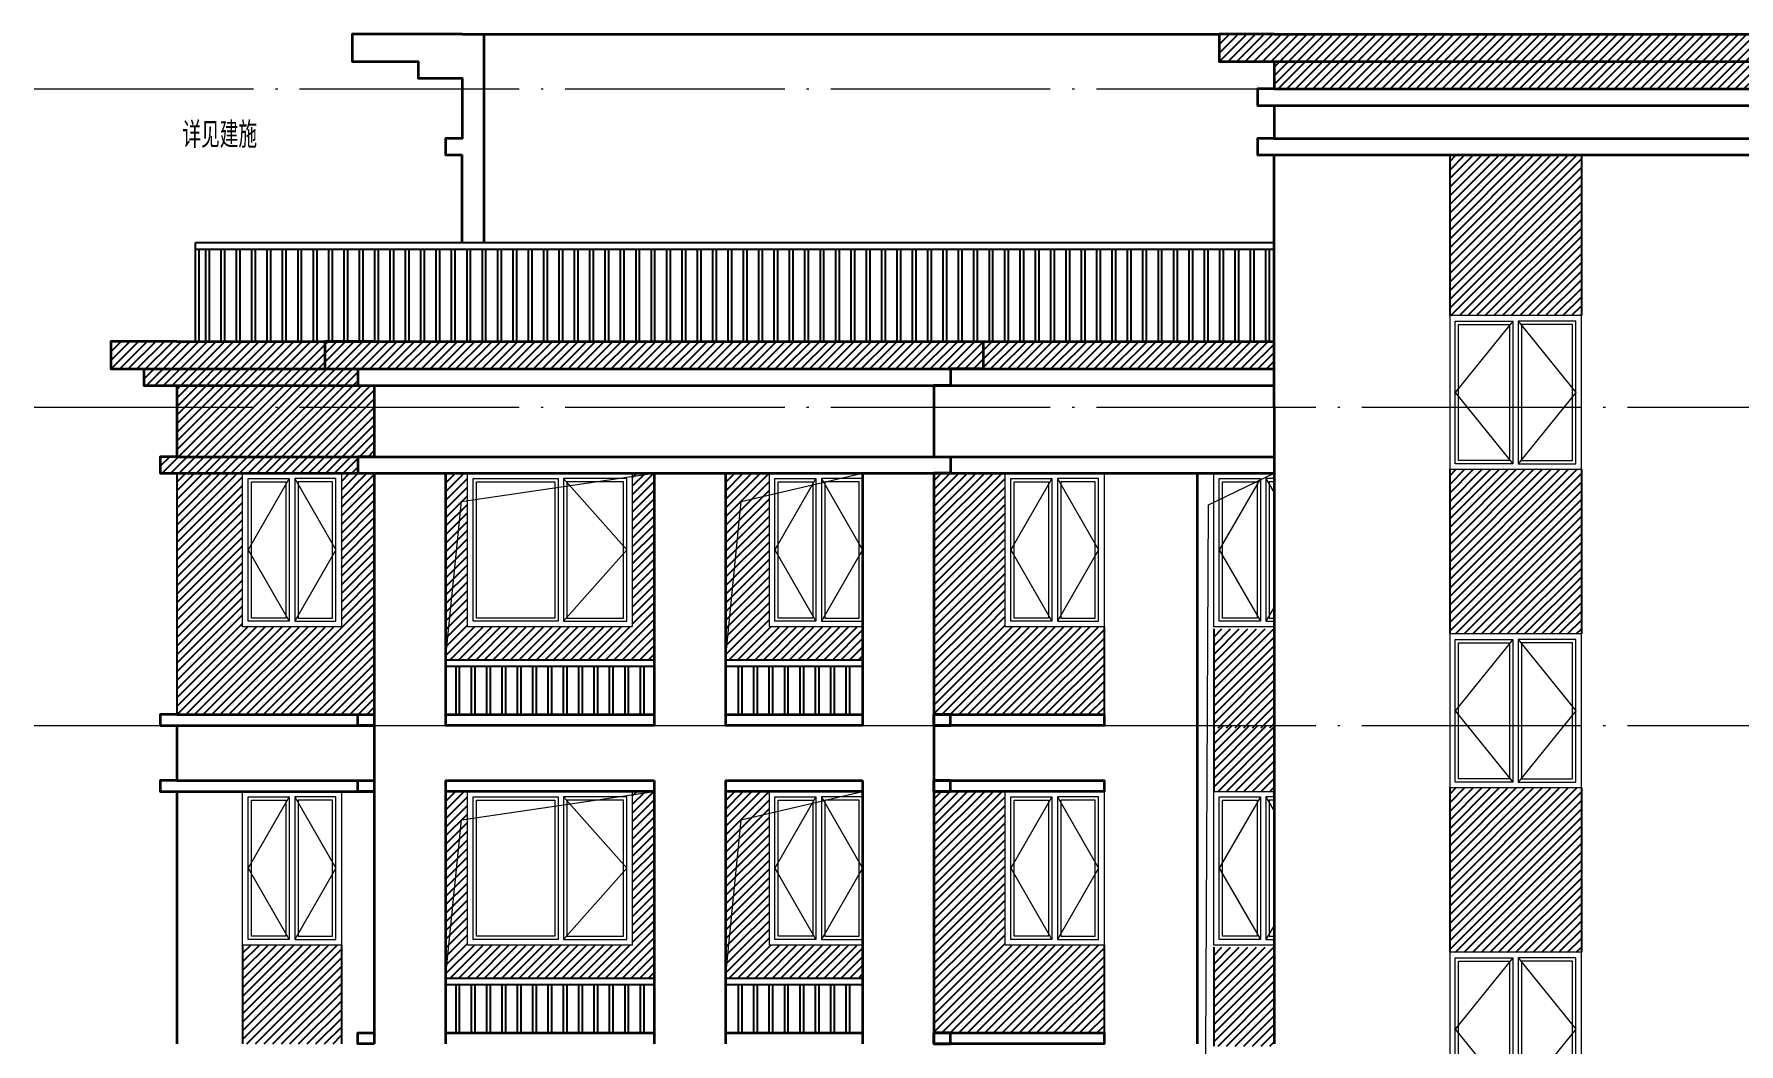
# Model space of a CAD drawing. Extents: x 27938 to 983267, y -209821 to 1628073.
# Drawn here: x 681017 to 696552, y 63640 to 72840 of the extents above; entities that cross this region are included whole.
import ezdxf
from ezdxf.xclip import XClip

# ---------------------------------------------------------------- set-up
doc = ezdxf.new("R2010")
doc.units = 0
doc.header["$LTSCALE"] = 1000
doc.header["$MEASUREMENT"] = 0
doc.header["$XCLIPFRAME"] = 0
doc.linetypes.add('DOTE', pattern=[2.42, 2, -0.2, 0.02, -0.2])
for name, color, linetype in [('3-剖面填充（细）', 250, 'Continuous'), ('PUB_TEXT', 4, 'Continuous'), ('Stair-栏杆', 142, 'Continuous')]:
    doc.layers.add(name, color=color, linetype=linetype)
for name, color, linetype, lineweight in [('DOTE', 19, 'DOTE', 9), ('WINDOW', 144, 'Continuous', 15), ('立面-中轮廓线', 213, 'Continuous', 35), ('立面-普通轮廓', 7, 'Continuous', 18), ('立面-洞口示意', 152, 'Continuous', 13), ('立面-窗开启线', 250, 'Continuous', 13)]:
    doc.layers.add(name, color=color, linetype=linetype, lineweight=lineweight)
doc.styles.add('_TCH_AXIS', font='COMPLEX', dxfattribs={"bigfont": 'GBCBIG'})
pattern_1 = [(45, (169682.19, 34164.28), (-39.2886205, 39.2886205), [])]
pattern_2 = [(45, (169632.19, 34164.28), (-39.2886205, 39.2886205), [])]
pattern_3 = [(45, (169682.19, 31264.28), (-39.2886205, 39.2886205), [])]
pattern_4 = [(45, (169632.19, 31264.28), (-39.2886205, 39.2886205), [])]
pattern_5 = [(45, (169632.19, 13864.28), (-39.2886205, 39.2886205), [])]

# ---------------------------------------------------------------- blocks, each defined once
blk = doc.blocks.new('A$C1B273453')
at = {"layer": 'WINDOW'}
for points in [[(50, 1350), (575, 1350), (575, 50), (50, 50)], [(1150, 1350), (625, 1350), (625, 50), (1150, 50)]]:
    blk.add_lwpolyline(points, close=True, dxfattribs=at)
at = {"layer": 'WINDOW', "color": 250}
for points in [[(80, 1320), (545, 1320), (545, 80), (80, 80)], [(1120, 1320), (655, 1320), (655, 80), (1120, 80)]]:
    blk.add_lwpolyline(points, close=True, dxfattribs=at)
at = {"layer": '立面-普通轮廓'}
blk.add_lwpolyline([(1200, 1400), (0, 1400), (0, 0), (1200, 0)], close=True, dxfattribs=at)
at = {"layer": '立面-窗开启线', "color": 251, "ltscale": 0.5, "true_color": 0x636466}
for points in [[(575, 1350), (50, 700), (575, 50)], [(625, 1350), (1150, 700), (625, 50)]]:
    blk.add_lwpolyline(points, dxfattribs=at)
blk = doc.blocks.new('HFHFHTFHFHTF')
blk.add_blockref('A$C1B273453', (747796, 34711))
blk = doc.blocks.new('A$C318717E3')
at = {"layer": 'WINDOW'}
for points in [[(50, 1350), (425, 1350), (425, 50), (50, 50)], [(850, 1350), (475, 1350), (475, 50), (850, 50)]]:
    blk.add_lwpolyline(points, close=True, dxfattribs=at)
at = {"layer": 'WINDOW', "color": 250}
for points in [[(80, 1320), (395, 1320), (395, 80), (80, 80)], [(820, 1320), (505, 1320), (505, 80), (820, 80)]]:
    blk.add_lwpolyline(points, close=True, dxfattribs=at)
at = {"layer": '立面-普通轮廓'}
blk.add_lwpolyline([(0, 1400), (900, 1400), (900, 0), (0, 0)], close=True, dxfattribs=at)
at = {"layer": '立面-窗开启线', "color": 251, "ltscale": 0.5, "true_color": 0x636466}
for points in [[(425, 1350), (50, 700), (425, 50)], [(475, 1350), (850, 700), (475, 50)]]:
    blk.add_lwpolyline(points, dxfattribs=at)
blk = doc.blocks.new('A$C4731409C')
at = {"layer": 'WINDOW'}
for points in [[(-1450, 1350), (-675, 1350), (-675, 50), (-1450, 50)], [(-50, 1350), (-625, 1350), (-625, 50), (-50, 50)]]:
    blk.add_lwpolyline(points, close=True, dxfattribs=at)
at = {"layer": 'WINDOW', "color": 250}
for points in [[(-1420, 1320), (-705, 1320), (-705, 80), (-1420, 80)], [(-80, 1320), (-595, 1320), (-595, 80), (-80, 80)]]:
    blk.add_lwpolyline(points, close=True, dxfattribs=at)
at = {"layer": '立面-普通轮廓'}
blk.add_lwpolyline([(-1500, 1400), (0, 1400), (0, 0), (-1500, 0)], close=True, dxfattribs=at)
at = {"layer": '立面-窗开启线', "color": 251, "ltscale": 0.5, "true_color": 0x636466}
blk.add_lwpolyline([(-625, 1350), (-50, 700), (-625, 50)], dxfattribs=at)

msp = doc.modelspace()

# ---------------------------------------------------------------- hatches: boundary and pattern name
at = {"layer": '3-剖面填充（细）'}
h = msp.add_hatch(dxfattribs=at)
h.set_pattern_fill('ANSI31', color=256, scale=35)
h.set_pattern_definition([(45, (269250.03, 26564.28), (-39.2886205, 39.2886205), [])])
h.paths.add_polyline_path([(692316.6, 72340.3), (696916.6, 72340.3), (696916.6, 72590.3), (697416.6, 72590.3), (697416.6, 72840.3), (691816.6, 72840.3), (691816.6, 72590.3), (692316.6, 72590.3)])
h = msp.add_hatch(dxfattribs=at)
h.set_pattern_fill('ANSI31', color=256, scale=35)
h.set_pattern_definition([(45, (173130.61, 36187.31), (-39.2886205, 39.2886205), [])])
h.paths.add_polyline_path([(693916.4, 70275.3), (695116.8, 70275.3), (695117.4, 71740.3), (693917, 71740.3)])
h = msp.add_hatch(dxfattribs=at)
h.set_pattern_fill('ANSI31', color=256, scale=35)
h.set_pattern_definition([(45, (259150.035, 23764.28), (-39.2886205, 39.2886205), [])])
h.paths.add_polyline_path([(692316.6, 70040.3), (692316.6, 69790.3), (692316.6, 69790.3)])
h.paths.add_polyline_path([(683966.6, 68840.3), (683966.6, 68990.3), (684116.6, 68990.3), (684116.6, 69640.3), (683966.6, 69640.3), (683966.6, 69790.3), (692316.6, 69790.3), (692316.6, 70040.3), (681716.6, 70040.3), (681716.6, 69790.3), (682016.6, 69790.3), (682016.6, 69640.3), (682316.6, 69640.3), (682316.6, 68990.3), (682166.6, 68990.3), (682166.6, 68840.3)])
h = msp.add_hatch(dxfattribs=at)
h.set_pattern_fill('ANSI31', color=256, scale=35)
h.set_pattern_definition(pattern_5)
h.paths.add_polyline_path([(682316.6, 67440.3), (682916.7, 67440.3), (682916.7, 68840.3), (682316.6, 68840.3)])
h = msp.add_hatch(dxfattribs=at)
h.set_pattern_fill('ANSI31', color=256, scale=35)
h.set_pattern_definition(pattern_5)
h.paths.add_polyline_path([(683816.7, 67440.3), (684116.6, 67440.3), (684116.6, 68840.3), (683816.7, 68840.3)])
h = msp.add_hatch(dxfattribs=at)
h.set_pattern_fill('ANSI31', color=256, scale=35)
h.set_pattern_definition(pattern_1)
h.paths.add_polyline_path([(684766.6, 67440.3), (684966.6, 67440.3), (684966.6, 68840.3), (684766.6, 68840.3)])
h = msp.add_hatch(dxfattribs=at)
h.set_pattern_fill('ANSI31', color=256, scale=35)
h.set_pattern_definition(pattern_1)
h.paths.add_polyline_path([(686466.6, 67440.3), (686666.6, 67440.3), (686666.6, 68840.3), (686466.6, 68840.3)])
h = msp.add_hatch(dxfattribs=at)
h.set_pattern_fill('ANSI31', color=256, scale=35)
h.set_pattern_definition(pattern_2)
h.paths.add_polyline_path([(687316.6, 67440.3), (687716.7, 67440.3), (687716.7, 68840.3), (687316.6, 68840.3)])
h = msp.add_hatch(dxfattribs=at)
h.set_pattern_fill('ANSI31', color=256, scale=35)
h.set_pattern_definition(pattern_2)
h.paths.add_polyline_path([(689216.6, 67440.3), (689866.6, 67440.3), (689866.6, 68840.3), (689216.6, 68840.3)])
h = msp.add_hatch(dxfattribs=at)
h.set_pattern_fill('ANSI31', color=256, scale=35)
h.set_pattern_definition([(45, (173130.6, 33322.28), (-39.2886205, 39.2886205), [])])
h.paths.add_polyline_path([(693916.4, 67375.3), (695116.8, 67375.3), (695117.4, 68875.3), (693917, 68875.3)])
h = msp.add_hatch(dxfattribs=at)
h.set_pattern_fill('ANSI31', color=256, scale=35)
h.set_pattern_definition(pattern_5)
h.paths.add_polyline_path([(682316.3, 66640.3), (684116.3, 66640.3), (684117, 67440.3), (682317, 67440.3)])
h = msp.add_hatch(dxfattribs=at)
h.set_pattern_fill('ANSI31', color=256, scale=35)
h.set_pattern_definition(pattern_1)
h.paths.add_polyline_path([(684766.6, 67140.3), (686666.6, 67140.3), (686666.6, 67440.3), (684766.6, 67440.3)])
h = msp.add_hatch(dxfattribs=at)
h.set_pattern_fill('ANSI31', color=256, scale=35)
h.set_pattern_definition(pattern_2)
h.paths.add_polyline_path([(687316.6, 67140.3), (688566.7, 67140.3), (688566.7, 67440.3), (687316.6, 67440.3)])
h = msp.add_hatch(dxfattribs=at)
h.set_pattern_fill('ANSI31', color=256, scale=35)
h.set_pattern_definition(pattern_2)
h.paths.add_polyline_path([(689216.6, 66640.3), (690766.6, 66640.3), (690766.6, 67440.3), (689216.6, 67440.3)])
h = msp.add_hatch(dxfattribs=at)
h.set_pattern_fill('ANSI31', color=256, scale=35)
h.set_pattern_definition([(45, (170980.61, 33267.653), (-39.2886205, 39.2886205), [])])
h.paths.add_polyline_path([(691766.2, 66520.7), (692316.2, 66520.7), (692317, 67420.7), (691767, 67420.7)])
h = msp.add_hatch(dxfattribs=at)
h.set_pattern_fill('ANSI31', color=256, scale=35)
h.set_pattern_definition([(45, (170980.61, 32687.28), (-39.2886205, 39.2886205), [])])
h.paths.add_polyline_path([(692316.9, 66540.3), (691766.7, 66540.3), (691766.2, 65940.3), (692316.3, 65940.3)])
h = msp.add_hatch(dxfattribs=at)
h.set_pattern_fill('ANSI31', color=256, scale=35)
h.set_pattern_definition(pattern_3)
h.paths.add_polyline_path([(684766.6, 64540.3), (684966.6, 64540.3), (684966.6, 65940.3), (684766.6, 65940.3)])
h = msp.add_hatch(dxfattribs=at)
h.set_pattern_fill('ANSI31', color=256, scale=35)
h.set_pattern_definition(pattern_3)
h.paths.add_polyline_path([(686466.6, 64540.3), (686666.6, 64540.3), (686666.6, 65940.3), (686466.6, 65940.3)])
h = msp.add_hatch(dxfattribs=at)
h.set_pattern_fill('ANSI31', color=256, scale=35)
h.set_pattern_definition(pattern_4)
h.paths.add_polyline_path([(687316.6, 64540.3), (687716.7, 64540.3), (687716.7, 65940.3), (687316.6, 65940.3)])
h = msp.add_hatch(dxfattribs=at)
h.set_pattern_fill('ANSI31', color=256, scale=35)
h.set_pattern_definition(pattern_4)
h.paths.add_polyline_path([(689216.6, 64540.3), (689866.6, 64540.3), (689866.6, 65940.3), (689216.6, 65940.3)])
h = msp.add_hatch(dxfattribs=at)
h.set_pattern_fill('ANSI31', color=256, scale=35)
h.set_pattern_definition([(45, (173130.6, 30422.28), (-39.2886205, 39.2886205), [])])
h.paths.add_polyline_path([(693916.4, 64475.3), (695116.8, 64475.3), (695117.4, 65975.3), (693917, 65975.3)])
h = msp.add_hatch(dxfattribs=at)
h.set_pattern_fill('ANSI31', color=256, scale=35)
h.set_pattern_definition([(45, (162130.71, 30387.28), (-39.2886205, 39.2886205), [])])
h.paths.add_polyline_path([(682916.3, 63640.3), (683816.3, 63640.3), (683817.1, 64540.3), (682917.1, 64540.3)])
h = msp.add_hatch(dxfattribs=at)
h.set_pattern_fill('ANSI31', color=256, scale=35)
h.set_pattern_definition(pattern_3)
h.paths.add_polyline_path([(684766.6, 64240.3), (686666.6, 64240.3), (686666.6, 64540.3), (684766.6, 64540.3)])
h = msp.add_hatch(dxfattribs=at)
h.set_pattern_fill('ANSI31', color=256, scale=35)
h.set_pattern_definition(pattern_4)
h.paths.add_polyline_path([(687316.6, 64240.3), (688566.7, 64240.3), (688566.7, 64540.3), (687316.6, 64540.3)])
h = msp.add_hatch(dxfattribs=at)
h.set_pattern_fill('ANSI31', color=256, scale=35)
h.set_pattern_definition(pattern_4)
h.paths.add_polyline_path([(689216.6, 63740.3), (690766.6, 63740.3), (690766.6, 64540.3), (689216.6, 64540.3)])
h = msp.add_hatch(dxfattribs=at)
h.set_pattern_fill('ANSI31', color=256, scale=35)
h.set_pattern_definition([(45, (170980.61, 30367.653), (-39.2886205, 39.2886205), [])])
h.paths.add_polyline_path([(691766.2, 63620.7), (692316.2, 63620.7), (692317, 64520.7), (691767, 64520.7)])

# ---------------------------------------------------------------- linework, layer by layer
at = {"color": 7}
msp.add_line((682316.6, 68840.3), (682316.6, 66640.3), dxfattribs=at)
for p, q in [((690766.6, 67440.3), (690766.6, 66640.3)), ((690766.6, 64540.3), (690766.6, 63740.3))]:
    msp.add_line(p, q)
at = {"layer": '3-剖面填充（细）'}
for p, q in [((693916.6, 71740.3), (693916.6, 70275.3)), ((695116.6, 71740.3), (695116.6, 70275.3)), ((693916.6, 68875.3), (693916.6, 67375.3)), ((695116.6, 68875.3), (695116.6, 67375.3)), ((691766.6, 67420.7), (691766.6, 66520.7)), ((691766.6, 66540.3), (691766.6, 65940.3)), ((693916.6, 65975.3), (693916.6, 64475.3)), ((695116.6, 65975.3), (695116.6, 64475.3)), ((682916.7, 64540.3), (682916.7, 63640.3)), ((683816.7, 64540.3), (683816.7, 63640.3)), ((691766.6, 64520.7), (691766.6, 63620.7))]:
    msp.add_line(p, q, dxfattribs=at)
at = {"layer": 'DOTE', "linetype": 'DOTE'}
for p, q in [((681016.6, 72340.3), (732616.6, 72340.3)), ((681016.6, 69440.3), (732616.6, 69440.3)), ((681016.6, 69440.3), (732616.6, 69440.3)), ((681016.6, 66540.3), (732616.6, 66540.3))]:
    msp.add_line(p, q, dxfattribs=at)
at = {"layer": 'Stair-栏杆'}
for p, q in [((682486.6, 70940.3), (692316.6, 70940.3)), ((682486.6, 70880.3), (692316.6, 70880.3)), ((684766.6, 67140.3), (686666.6, 67140.3)), ((687316.6, 67140.3), (688566.7, 67140.3)), ((684766.6, 67080.3), (686666.6, 67080.3)), ((687316.6, 67080.3), (688566.7, 67080.3)), ((684766.6, 64240.3), (686666.6, 64240.3)), ((684766.6, 64180.3), (686666.6, 64180.3)), ((687316.6, 64240.3), (688566.7, 64240.3)), ((687316.6, 64180.3), (688566.7, 64180.3))]:
    msp.add_line(p, q, dxfattribs=at)
for points in [[(682486.6, 70040.3), (682486.6, 70940.3)], [(682516.6, 70880.3), (682516.6, 70040.3)], [(682581.6, 70040.3), (682581.6, 70880.3)], [(682611.6, 70880.3), (682611.6, 70040.3)], [(682721.6, 70040.3), (682721.6, 70880.3)], [(682751.6, 70880.3), (682751.6, 70040.3)], [(682861.6, 70040.3), (682861.6, 70880.3)], [(682891.6, 70880.3), (682891.6, 70040.3)], [(683001.6, 70040.3), (683001.6, 70880.3)], [(683031.6, 70880.3), (683031.6, 70040.3)], [(683141.6, 70040.3), (683141.6, 70880.3)], [(683171.6, 70880.3), (683171.6, 70040.3)], [(683281.6, 70040.3), (683281.6, 70880.3)], [(683311.6, 70880.3), (683311.6, 70040.3)], [(683421.6, 70040.3), (683421.6, 70880.3)], [(683451.6, 70880.3), (683451.6, 70040.3)], [(683561.6, 70040.3), (683561.6, 70880.3)], [(683591.6, 70880.3), (683591.6, 70040.3)], [(683701.6, 70040.3), (683701.6, 70880.3)], [(683731.6, 70880.3), (683731.6, 70040.3)], [(683841.6, 70040.3), (683841.6, 70880.3)], [(683871.6, 70880.3), (683871.6, 70040.3)], [(683981.6, 70040.3), (683981.6, 70880.3)], [(684011.6, 70880.3), (684011.6, 70040.3)], [(684121.6, 70040.3), (684121.6, 70880.3)], [(684151.6, 70880.3), (684151.6, 70040.3)], [(684261.6, 70040.3), (684261.6, 70880.3)], [(684291.6, 70880.3), (684291.6, 70040.3)], [(684401.6, 70040.3), (684401.6, 70880.3)], [(684431.6, 70880.3), (684431.6, 70040.3)], [(684541.6, 70040.3), (684541.6, 70880.3)], [(684571.6, 70880.3), (684571.6, 70040.3)], [(684681.6, 70040.3), (684681.6, 70880.3)], [(684711.6, 70880.3), (684711.6, 70040.3)], [(684821.6, 70040.3), (684821.6, 70880.3)], [(684851.6, 70880.3), (684851.6, 70040.3)], [(684961.6, 70040.3), (684961.6, 70880.3)], [(684991.6, 70880.3), (684991.6, 70040.3)], [(685101.6, 70040.3), (685101.6, 70880.3)], [(685131.6, 70880.3), (685131.6, 70040.3)], [(685241.6, 70040.3), (685241.6, 70880.3)], [(685271.6, 70880.3), (685271.6, 70040.3)], [(685381.6, 70040.3), (685381.6, 70880.3)], [(685411.6, 70880.3), (685411.6, 70040.3)], [(685521.6, 70040.3), (685521.6, 70880.3)], [(685551.6, 70880.3), (685551.6, 70040.3)], [(685661.6, 70040.3), (685661.6, 70880.3)], [(685691.6, 70880.3), (685691.6, 70040.3)], [(685801.6, 70040.3), (685801.6, 70880.3)], [(685831.6, 70880.3), (685831.6, 70040.3)], [(685941.6, 70040.3), (685941.6, 70880.3)], [(685971.6, 70880.3), (685971.6, 70040.3)], [(686081.6, 70040.3), (686081.6, 70880.3)], [(686111.6, 70880.3), (686111.6, 70040.3)], [(686221.6, 70040.3), (686221.6, 70880.3)], [(686251.6, 70880.3), (686251.6, 70040.3)], [(686361.6, 70040.3), (686361.6, 70880.3)], [(686391.6, 70880.3), (686391.6, 70040.3)], [(686501.6, 70040.3), (686501.6, 70880.3)], [(686531.6, 70880.3), (686531.6, 70040.3)], [(686641.6, 70040.3), (686641.6, 70880.3)], [(686671.6, 70880.3), (686671.6, 70040.3)], [(686781.6, 70040.3), (686781.6, 70880.3)], [(686811.6, 70880.3), (686811.6, 70040.3)], [(686921.6, 70040.3), (686921.6, 70880.3)], [(686951.6, 70880.3), (686951.6, 70040.3)], [(687061.6, 70040.3), (687061.6, 70880.3)], [(687091.6, 70880.3), (687091.6, 70040.3)], [(687201.6, 70040.3), (687201.6, 70880.3)], [(687231.6, 70880.3), (687231.6, 70040.3)], [(687341.6, 70040.3), (687341.6, 70880.3)], [(687371.6, 70880.3), (687371.6, 70040.3)], [(687481.6, 70040.3), (687481.6, 70880.3)], [(687511.6, 70880.3), (687511.6, 70040.3)], [(687621.6, 70040.3), (687621.6, 70880.3)], [(687651.6, 70880.3), (687651.6, 70040.3)], [(687761.6, 70040.3), (687761.6, 70880.3)], [(687791.6, 70880.3), (687791.6, 70040.3)], [(687901.6, 70040.3), (687901.6, 70880.3)], [(687931.6, 70880.3), (687931.6, 70040.3)], [(688041.6, 70040.3), (688041.6, 70880.3)], [(688071.6, 70880.3), (688071.6, 70040.3)], [(688181.6, 70040.3), (688181.6, 70880.3)], [(688211.6, 70880.3), (688211.6, 70040.3)], [(688321.6, 70040.3), (688321.6, 70880.3)], [(688351.6, 70880.3), (688351.6, 70040.3)], [(688461.6, 70040.3), (688461.6, 70880.3)], [(688491.6, 70880.3), (688491.6, 70040.3)], [(688601.6, 70040.3), (688601.6, 70880.3)], [(688631.6, 70880.3), (688631.6, 70040.3)], [(688741.6, 70040.3), (688741.6, 70880.3)], [(688771.6, 70880.3), (688771.6, 70040.3)], [(688881.6, 70040.3), (688881.6, 70880.3)], [(688911.6, 70880.3), (688911.6, 70040.3)], [(689021.6, 70040.3), (689021.6, 70880.3)], [(689051.6, 70880.3), (689051.6, 70040.3)], [(689161.6, 70040.3), (689161.6, 70880.3)], [(689191.6, 70880.3), (689191.6, 70040.3)], [(689301.6, 70040.3), (689301.6, 70880.3)], [(689331.6, 70880.3), (689331.6, 70040.3)], [(689441.6, 70040.3), (689441.6, 70880.3)], [(689471.6, 70880.3), (689471.6, 70040.3)], [(689581.6, 70040.3), (689581.6, 70880.3)], [(689611.6, 70880.3), (689611.6, 70040.3)], [(689721.6, 70040.3), (689721.6, 70880.3)], [(689751.6, 70880.3), (689751.6, 70040.3)], [(689861.6, 70040.3), (689861.6, 70880.3)], [(689891.6, 70880.3), (689891.6, 70040.3)], [(690001.6, 70040.3), (690001.6, 70880.3)], [(690031.6, 70880.3), (690031.6, 70040.3)], [(690141.6, 70040.3), (690141.6, 70880.3)], [(690171.6, 70880.3), (690171.6, 70040.3)], [(690281.6, 70040.3), (690281.6, 70880.3)], [(690311.6, 70880.3), (690311.6, 70040.3)], [(690421.6, 70040.3), (690421.6, 70880.3)], [(690451.6, 70880.3), (690451.6, 70040.3)], [(690561.6, 70040.3), (690561.6, 70880.3)], [(690591.6, 70880.3), (690591.6, 70040.3)], [(690701.6, 70040.3), (690701.6, 70880.3)], [(690731.6, 70880.3), (690731.6, 70040.3)], [(690841.6, 70040.3), (690841.6, 70880.3)], [(690871.6, 70880.3), (690871.6, 70040.3)], [(690981.6, 70040.3), (690981.6, 70880.3)], [(691011.6, 70880.3), (691011.6, 70040.3)], [(691121.6, 70040.3), (691121.6, 70880.3)], [(691151.6, 70880.3), (691151.6, 70040.3)], [(691261.6, 70040.3), (691261.6, 70880.3)], [(691291.6, 70880.3), (691291.6, 70040.3)], [(691401.6, 70040.3), (691401.6, 70880.3)], [(691431.6, 70880.3), (691431.6, 70040.3)], [(691541.6, 70040.3), (691541.6, 70880.3)], [(691571.6, 70880.3), (691571.6, 70040.3)], [(691681.6, 70040.3), (691681.6, 70880.3)], [(691711.6, 70880.3), (691711.6, 70040.3)], [(691821.6, 70040.3), (691821.6, 70880.3)], [(691851.6, 70880.3), (691851.6, 70040.3)], [(691961.6, 70040.3), (691961.6, 70880.3)], [(691991.6, 70880.3), (691991.6, 70040.3)], [(692101.6, 70040.3), (692101.6, 70880.3)], [(692131.6, 70880.3), (692131.6, 70040.3)], [(692241.6, 70040.3), (692241.6, 70880.3)], [(692271.6, 70880.3), (692271.6, 70040.3)], [(684861.6, 66640.3), (684861.6, 67080.3)], [(684891.6, 67080.3), (684891.6, 66640.3)], [(685001.6, 66640.3), (685001.6, 67080.3)], [(685031.6, 67080.3), (685031.6, 66640.3)], [(685141.6, 66640.3), (685141.6, 67080.3)], [(685171.6, 67080.3), (685171.6, 66640.3)], [(685281.6, 66640.3), (685281.6, 67080.3)], [(685311.6, 67080.3), (685311.6, 66640.3)], [(685421.6, 66640.3), (685421.6, 67080.3)], [(685451.6, 67080.3), (685451.6, 66640.3)], [(685561.6, 66640.3), (685561.6, 67080.3)], [(685591.6, 67080.3), (685591.6, 66640.3)], [(685701.6, 66640.3), (685701.6, 67080.3)], [(685731.6, 67080.3), (685731.6, 66640.3)], [(685841.6, 66640.3), (685841.6, 67080.3)], [(685871.6, 67080.3), (685871.6, 66640.3)], [(685981.6, 66640.3), (685981.6, 67080.3)], [(686011.6, 67080.3), (686011.6, 66640.3)], [(686121.6, 66640.3), (686121.6, 67080.3)], [(686151.6, 67080.3), (686151.6, 66640.3)], [(686261.6, 66640.3), (686261.6, 67080.3)], [(686291.6, 67080.3), (686291.6, 66640.3)], [(686401.6, 66640.3), (686401.6, 67080.3)], [(686431.6, 67080.3), (686431.6, 66640.3)], [(686541.6, 66640.3), (686541.6, 67080.3)], [(686571.6, 67080.3), (686571.6, 66640.3)], [(687436.6, 66640.3), (687436.6, 67080.3)], [(687466.6, 67080.3), (687466.6, 66640.3)], [(687576.6, 66640.3), (687576.6, 67080.3)], [(687606.6, 67080.3), (687606.6, 66640.3)], [(687716.6, 66640.3), (687716.6, 67080.3)], [(687746.6, 67080.3), (687746.6, 66640.3)], [(687856.6, 66640.3), (687856.6, 67080.3)], [(687886.6, 67080.3), (687886.6, 66640.3)], [(687996.6, 66640.3), (687996.6, 67080.3)], [(688026.6, 67080.3), (688026.6, 66640.3)], [(688136.6, 66640.3), (688136.6, 67080.3)], [(688166.6, 67080.3), (688166.6, 66640.3)], [(688276.6, 66640.3), (688276.6, 67080.3)], [(688306.6, 67080.3), (688306.6, 66640.3)], [(688416.6, 66640.3), (688416.6, 67080.3)], [(688446.6, 67080.3), (688446.6, 66640.3)], [(684861.6, 63740.3), (684861.6, 64180.3)], [(684891.6, 64180.3), (684891.6, 63740.3)], [(685001.6, 63740.3), (685001.6, 64180.3)], [(685031.6, 64180.3), (685031.6, 63740.3)], [(685141.6, 63740.3), (685141.6, 64180.3)], [(685171.6, 64180.3), (685171.6, 63740.3)], [(685281.6, 63740.3), (685281.6, 64180.3)], [(685311.6, 64180.3), (685311.6, 63740.3)], [(685421.6, 63740.3), (685421.6, 64180.3)], [(685451.6, 64180.3), (685451.6, 63740.3)], [(685561.6, 63740.3), (685561.6, 64180.3)], [(685591.6, 64180.3), (685591.6, 63740.3)], [(685701.6, 63740.3), (685701.6, 64180.3)], [(685731.6, 64180.3), (685731.6, 63740.3)], [(685841.6, 63740.3), (685841.6, 64180.3)], [(685871.6, 64180.3), (685871.6, 63740.3)], [(685981.6, 63740.3), (685981.6, 64180.3)], [(686011.6, 64180.3), (686011.6, 63740.3)], [(686121.6, 63740.3), (686121.6, 64180.3)], [(686151.6, 64180.3), (686151.6, 63740.3)], [(686261.6, 63740.3), (686261.6, 64180.3)], [(686291.6, 64180.3), (686291.6, 63740.3)], [(686401.6, 63740.3), (686401.6, 64180.3)], [(686431.6, 64180.3), (686431.6, 63740.3)], [(686541.6, 63740.3), (686541.6, 64180.3)], [(686571.6, 64180.3), (686571.6, 63740.3)], [(687436.6, 63740.3), (687436.6, 64180.3)], [(687466.6, 64180.3), (687466.6, 63740.3)], [(687576.6, 63740.3), (687576.6, 64180.3)], [(687606.6, 64180.3), (687606.6, 63740.3)], [(687716.6, 63740.3), (687716.6, 64180.3)], [(687746.6, 64180.3), (687746.6, 63740.3)], [(687856.6, 63740.3), (687856.6, 64180.3)], [(687886.6, 64180.3), (687886.6, 63740.3)], [(687996.6, 63740.3), (687996.6, 64180.3)], [(688026.6, 64180.3), (688026.6, 63740.3)], [(688136.6, 63740.3), (688136.6, 64180.3)], [(688166.6, 64180.3), (688166.6, 63740.3)], [(688276.6, 63740.3), (688276.6, 64180.3)], [(688306.6, 64180.3), (688306.6, 63740.3)], [(688416.6, 63740.3), (688416.6, 64180.3)], [(688446.6, 64180.3), (688446.6, 63740.3)]]:
    msp.add_lwpolyline(points, dxfattribs=at)
at = {"layer": '立面-中轮廓线', "color": 251, "true_color": 0x636466}
for p, q in [((684916.6, 72840.3), (691816.6, 72840.3)), ((685116.6, 70940.3), (685116.6, 72840.3)), ((684916.6, 70940.3), (684916.6, 71740.3))]:
    msp.add_line(p, q, dxfattribs=at)
at = {"layer": '立面-中轮廓线', "color": 2}
for p, q in [((692316.6, 72840.3), (696916.6, 72840.3)), ((692316.6, 72590.3), (696916.6, 72590.3)), ((692316.6, 72340.3), (696916.6, 72340.3)), ((692316.6, 72190.3), (696916.6, 72190.3)), ((692316.6, 71890.3), (696916.6, 71890.3)), ((692316.6, 71740.3), (696916.6, 71740.3)), ((682316.6, 70040.3), (692316.6, 70040.3)), ((682016.6, 69790.3), (692316.6, 69790.3)), ((682316.6, 69640.3), (692316.6, 69640.3)), ((682316.6, 68990.3), (692316.6, 68990.3)), ((682316.6, 68840.3), (692316.6, 68840.3)), ((682316.6, 66640.3), (684116.6, 66640.3)), ((682316.6, 66540.3), (684116.6, 66540.3)), ((682316.6, 66040.3), (684116.6, 66040.3)), ((682316.6, 65940.3), (684116.6, 65940.3))]:
    msp.add_line(p, q, dxfattribs=at)
at = {"layer": '立面-中轮廓线'}
for p, q in [((692316.6, 69440.3), (692316.6, 71740.3)), ((692316.6, 69440.3), (692316.6, 66540.3)), ((684116.6, 68840.3), (684116.6, 66540.3)), ((684766.6, 68840.3), (684766.6, 66540.3)), ((686666.6, 68840.3), (686666.6, 66540.3)), ((687316.6, 68840.3), (687316.6, 66540.3)), ((688566.7, 68840.3), (688566.7, 66540.3)), ((689216.6, 68840.3), (689216.6, 66540.3)), ((691616.6, 68840.3), (691616.6, 66540.3)), ((684116.6, 66540.3), (684116.6, 63640.3)), ((689216.6, 66540.3), (689216.6, 63640.3)), ((691616.6, 66540.3), (691616.6, 63640.3)), ((692316.6, 66540.3), (692316.6, 63640.3)), ((684766.6, 66040.3), (684766.6, 63640.3)), ((686666.6, 66040.3), (686666.6, 63640.3)), ((687316.6, 66040.3), (687316.6, 63640.3)), ((688566.7, 66040.3), (688566.7, 63640.3)), ((682316.6, 65940.3), (682316.6, 63640.3))]:
    msp.add_line(p, q, dxfattribs=at)
at = {"layer": '立面-中轮廓线', "color": 251, "true_color": 0x636466}
msp.add_lwpolyline([(684916.6, 72840.3), (683916.6, 72840.3), (683916.6, 72590.3), (684516.6, 72590.3), (684516.6, 72440.3), (684916.6, 72440.3), (684916.6, 71890.3), (684766.6, 71890.3), (684766.6, 71740.3), (684916.6, 71740.3)], dxfattribs=at)
at = {"layer": '立面-中轮廓线', "color": 2}
for points in [[(692316.6, 72840.3), (691816.6, 72840.3), (691816.6, 72590.3), (692316.6, 72590.3), (692316.6, 72340.3), (692166.6, 72340.3), (692166.6, 72190.3), (692316.6, 72190.3), (692316.6, 71890.3), (692166.6, 71890.3), (692166.6, 71740.3), (692316.6, 71740.3)], [(682316.6, 70040.3), (681716.6, 70040.3), (681716.6, 69790.3), (682016.6, 69790.3), (682016.6, 69640.3), (682316.6, 69640.3), (682316.6, 68990.3), (682166.6, 68990.3), (682166.6, 68840.3), (682316.6, 68840.3)], [(684116.6, 70040.3), (683666.6, 70040.3), (683666.6, 69790.3), (683966.6, 69790.3), (683966.6, 69640.3), (684116.6, 69640.3), (684116.6, 68990.3), (683966.6, 68990.3), (683966.6, 68840.3), (684116.6, 68840.3)], [(689216.6, 70040.3), (689666.6, 70040.3), (689666.6, 69790.3), (689366.6, 69790.3), (689366.6, 69640.3), (689216.6, 69640.3), (689216.6, 68990.3), (689366.6, 68990.3), (689366.6, 68840.3), (689216.6, 68840.3)], [(682316.6, 66640.3), (682166.6, 66640.3), (682166.6, 66540.3), (682316.6, 66540.3), (682316.6, 66040.3), (682166.6, 66040.3), (682166.6, 65940.3), (682316.6, 65940.3)], [(684116.6, 66540.3), (683966.6, 66540.3), (683966.6, 66640.3), (684116.6, 66640.3)], [(684116.6, 65940.3), (683966.6, 65940.3), (683966.6, 66040.3), (684116.6, 66040.3)]]:
    msp.add_lwpolyline(points, dxfattribs=at)
at = {"layer": '立面-中轮廓线'}
for points in [[(684766.6, 66640.3), (686666.6, 66640.3)], [(686666.6, 66540.3), (684766.6, 66540.3)], [(687316.6, 66640.3), (688566.7, 66640.3)], [(688566.7, 66540.3), (687316.6, 66540.3)], [(689216.6, 66540.3), (689366.6, 66540.3), (689366.6, 66640.3), (689216.6, 66640.3)], [(684766.6, 66040.3), (686666.6, 66040.3)], [(687316.6, 66040.3), (688566.7, 66040.3)], [(689216.6, 65940.3), (689366.6, 65940.3), (689366.6, 66040.3), (689216.6, 66040.3)], [(686666.6, 65940.3), (684766.6, 65940.3)], [(688566.7, 65940.3), (687316.6, 65940.3)], [(684116.6, 63640.3), (683966.6, 63640.3), (683966.6, 63740.3), (684116.6, 63740.3)], [(684766.6, 63740.3), (686666.6, 63740.3)], [(687316.6, 63740.3), (688566.7, 63740.3)], [(689216.6, 63640.3), (689366.6, 63640.3), (689366.6, 63740.3), (689216.6, 63740.3)]]:
    msp.add_lwpolyline(points, dxfattribs=at)
for points in [[(689216.6, 66640.3), (690766.6, 66640.3), (690766.6, 66540.3), (689216.6, 66540.3)], [(689216.6, 66040.3), (690766.6, 66040.3), (690766.6, 65940.3), (689216.6, 65940.3)], [(689216.6, 63740.3), (690766.6, 63740.3), (690766.6, 63640.3), (689216.6, 63640.3)]]:
    msp.add_lwpolyline(points, close=True, dxfattribs=at)
at = {"layer": '立面-洞口示意'}
for points in [[(684766.6, 67140.3), (684911.4, 68581.2), (686666.6, 68840.3)], [(687316.6, 67140.3), (687461.4, 68581.2), (688566.7, 68840.3)], [(691616.6, 47440.1), (691719, 68552.7), (692316.6, 68840.3)], [(684766.6, 64240.3), (684911.4, 65681.2), (686666.6, 65940.3)], [(687316.6, 64240.3), (687461.4, 65681.2), (688566.7, 65940.3)]]:
    msp.add_lwpolyline(points, dxfattribs=at)

# ---------------------------------------------------------------- block references
for name, p in [('A$C1B273453', (693916.6, 68875.3)), ('A$C318717E3', (682916.7, 67440.3)), ('A$C4731409C', (686466.6, 67440.3)), ('A$C318717E3', (689866.6, 67440.3)), ('A$C1B273453', (693916.6, 65975.3)), ('A$C318717E3', (682916.7, 64540.3)), ('A$C4731409C', (686466.6, 64540.3)), ('A$C318717E3', (689866.6, 64540.3)), ('HFHFHTFHFHTF', (-53879.5, 28364.3))]:
    msp.add_blockref(name, p)
ref = msp.add_blockref('A$C318717E3', (687716.7, 67440.3))
XClip(ref).set_block_clipping_path([(0, 0), (850.0000000998, 1400)])
ref = msp.add_blockref('A$C318717E3', (691766.6, 67440.3))
XClip(ref).set_block_clipping_path([(0, 0), (549.9968807027, 1400)])
ref = msp.add_blockref('A$C318717E3', (687716.7, 64540.3))
XClip(ref).set_block_clipping_path([(0, 0), (850.0000000998, 1400)])
ref = msp.add_blockref('A$C318717E3', (691766.6, 64540.3))
XClip(ref).set_block_clipping_path([(0, 0), (549.9968807027, 1400)])

# ---------------------------------------------------------------- texts
at = {"layer": 'PUB_TEXT', "style": '_TCH_AXIS'}
msp.add_text('详见建施', height=236.31, dxfattribs=at).set_placement((682368.1, 71803.6))

doc.saveas('drawing.dxf')
